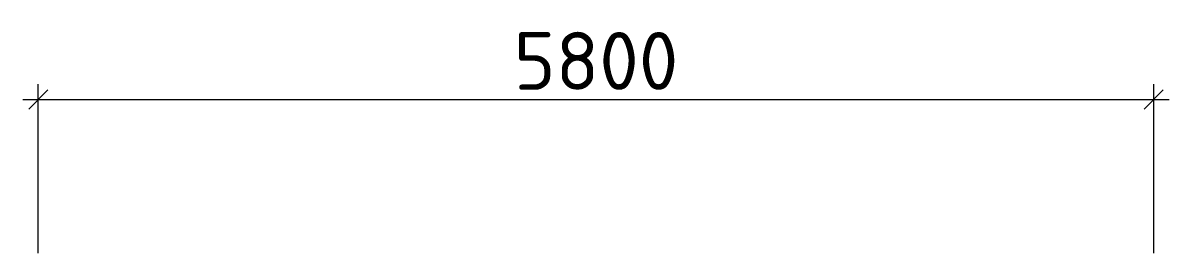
# Model space of a CAD drawing. Header units: millimetres. Extents: x -813692 to 807431, y 0 to 1813163.
# Drawn here: x -332521 to -326563, y 1724997 to 1726192 of the extents above; entities that cross this region are included whole.
import ezdxf

# ---------------------------------------------------------------- set-up
doc = ezdxf.new("R2010")
doc.units = ezdxf.units.MM
doc.layers.add('ЭТО_сила', color=22, linetype='Continuous', lineweight=40)
doc.styles.add('TX', font='isocpeur.ttf', dxfattribs={"height": 300})
doc.dimstyles.new('TX-100', dxfattribs={"dimtxt": 250, "dimasz": 100, "dimexe": 80, "dimexo": 0, "dimgap": 50, "dimtad": 1, "dimdec": 0, "dimrnd": 10, "dimzin": 12, "dimtxsty": 'TX', "dimblk": 'OBLIQUE', "dimcen": 1.5, "dimdle": 80, "dimclrd": 6, "dimclre": 6, "dimclrt": 256, "dimadec": 0, "dimazin": 0, "dimtfac": 1, "dimtdec": 0, "dimtmove": 0, "dimatfit": 3, "dimfxl": 1, "dimlwd": -1, "dimlwe": 15, "dimarcsym": 0})

# ---------------------------------------------------------------- blocks, each defined once
blk = doc.blocks.new('_Oblique')
at = {"color": 0, "linetype": 'ByBlock', "lineweight": -2}
blk.add_line((-0.5, -0.5), (0.5, 0.5), dxfattribs=at)
blk = doc.blocks.new('*D184')
at = {"layer": 'Defpoints', "color": 0, "transparency": 16777216}
for p in [(-326643.3, 1725794.8), (-332441, 1724997.4), (-326643.3, 1724997.4)]:
    blk.add_point(p, dxfattribs=at)
at = {"layer": 'ЭТО_сила', "lineweight": 15, "transparency": 16777216}
for p, q in [((-332441, 1724997.4), (-332441, 1725874.8)), ((-326643.3, 1724997.4), (-326643.3, 1725874.8))]:
    blk.add_line(p, q, dxfattribs=at)
at = {"layer": 'ЭТО_сила', "lineweight": 20, "transparency": 16777216}
blk.add_line((-332521, 1725794.8), (-326563.3, 1725794.8), dxfattribs=at)
at = {"layer": 'ЭТО_сила', "lineweight": 20, "transparency": 16777216, "xscale": 100, "yscale": 100, "zscale": 100, "rotation": 180}
blk.add_blockref('_Oblique', (-332441, 1725794.8), dxfattribs=at)
at = {"layer": 'ЭТО_сила', "lineweight": 20, "transparency": 16777216, "xscale": 100, "yscale": 100, "zscale": 100}
blk.add_blockref('_Oblique', (-326643.3, 1725794.8), dxfattribs=at)
at = {"layer": 'ЭТО_сила', "lineweight": 40, "transparency": 16777216, "insert": (-329542.1, 1725994.8), "char_height": 300, "attachment_point": 5, "style": 'TX'}
blk.add_mtext('5800', dxfattribs=at)

msp = doc.modelspace()

# ---------------------------------------------------------------- dimensions: what is measured, and where the dimension line sits
at = {"layer": 'ЭТО_сила', "color": 24, "lineweight": 40, "true_color": 0xa32900}
dim = msp.add_linear_dim(base=(-326643.3, 1725794.8), p1=(-332441, 1724997.4), p2=(-326643.3, 1724997.4), dimstyle='TX-100', override={"dimclrd": 256, "dimclre": 256, "dimlwd": 20}, dxfattribs=at)
dim.commit()
dim.dimension.update_dxf_attribs({"geometry": '*D184', "text_midpoint": (-329542.1, 1725994.8)})

doc.saveas('drawing.dxf')
